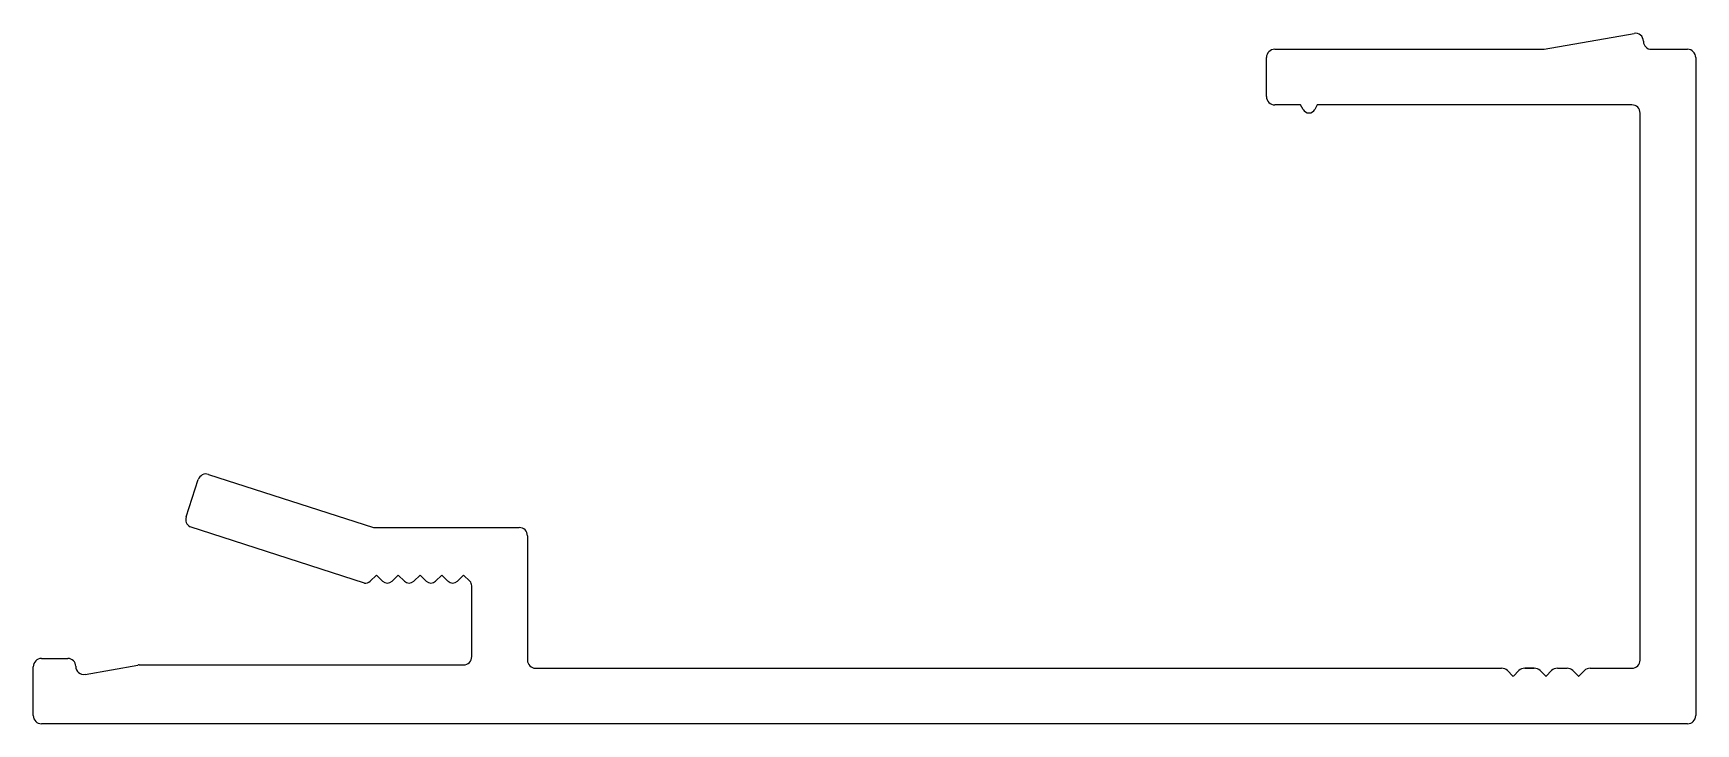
# Model space of a CAD drawing. Extents: x -25.4 to 25.4, y 3.2 to 24.3.
import ezdxf

# ---------------------------------------------------------------- set-up
doc = ezdxf.new("R2010")
doc.units = 0
doc.layers.get('0').update_dxf_attribs({"linetype": 'CONTINUOUS'})

msp = doc.modelspace()

# ---------------------------------------------------------------- linework, layer by layer
at = {"color": 0}
for p, q in [((20.767, 23.799), (23.515, 24.283)), ((23.798, 24.046), (23.798, 24.036)), ((12.278, 22.349), (12.278, 23.541)), ((12.532, 23.795), (20.723, 23.795)), ((24.039, 23.795), (25.144, 23.795)), ((25.398, 23.541), (25.398, 3.42)), ((13.324, 22.095), (12.532, 22.095)), ((13.401, 21.954), (13.324, 22.095)), ((13.834, 22.095), (13.758, 21.954)), ((23.448, 22.095), (13.834, 22.095)), ((23.698, 5.116), (23.698, 21.845)), ((-20.045, 10.795), (-15.01, 9.167)), ((-20.73, 9.493), (-20.36, 10.634)), ((-15.284, 7.469), (-20.608, 9.19)), ((-15.01, 9.167), (-10.552, 9.167)), ((-10.302, 8.917), (-10.302, 5.116)), ((-14.915, 7.716), (-15.105, 7.526)), ((-14.726, 7.527), (-14.915, 7.716)), ((-14.249, 7.716), (-14.438, 7.527)), ((-14.06, 7.527), (-14.249, 7.716)), ((-13.583, 7.716), (-13.773, 7.527)), ((-13.394, 7.527), (-13.583, 7.716)), ((-12.918, 7.716), (-13.107, 7.527)), ((-12.729, 7.527), (-12.918, 7.716)), ((-12.252, 7.716), (-12.441, 7.527)), ((-12.062, 7.526), (-12.252, 7.716)), ((-12.002, 5.22), (-12.002, 7.382)), ((-25.148, 5.166), (-24.343, 5.166)), ((-25.402, 3.42), (-25.402, 4.912)), ((-24.102, 4.925), (-24.102, 4.916)), ((-23.819, 4.678), (-22.206, 4.962)), ((-22.162, 4.966), (-12.256, 4.966)), ((-10.052, 4.866), (18.713, 4.866)), ((18.713, 4.866), (19.465, 4.866)), ((19.465, 4.866), (19.465, 4.866)), ((19.641, 4.793), (19.812, 4.622)), ((19.824, 4.622), (19.995, 4.793)), ((20.172, 4.866), (20.464, 4.866)), ((20.464, 4.866), (20.172, 4.866)), ((20.172, 4.866), (20.464, 4.866)), ((20.464, 4.866), (20.172, 4.866)), ((20.172, 4.866), (20.464, 4.866)), ((20.641, 4.793), (20.812, 4.622)), ((20.824, 4.622), (20.995, 4.793)), ((21.172, 4.866), (21.464, 4.866)), ((21.641, 4.793), (21.812, 4.622)), ((21.824, 4.622), (21.995, 4.793)), ((22.171, 4.866), (23.448, 4.866)), ((25.144, 3.166), (-25.148, 3.166))]:
    msp.add_line(p, q, dxfattribs=at)
for centre, radius, start, end in [((23.557, 24.046), 0.241, 0, 100), ((24.039, 24.036), 0.241, 180, 270), ((12.532, 23.541), 0.254, 90, 180), ((20.723, 24.049), 0.254, 270, 280), ((25.144, 23.541), 0.254, 0, 90), ((12.532, 22.349), 0.254, 180, 270), ((13.579, 22.052), 0.203, 208.5831, 331.4169), ((23.448, 21.845), 0.25, 0, 90), ((-20.122, 10.557), 0.25, 72.0877, 162.023), ((-20.489, 9.415), 0.254, 162.023, 242.0377), ((-10.552, 8.917), 0.25, 0, 90), ((-15.249, 7.67), 0.203, 260.0148, 315), ((-14.582, 7.671), 0.203, 225, 315), ((-13.916, 7.671), 0.203, 225, 315), ((-13.251, 7.671), 0.203, 225, 315), ((-12.585, 7.671), 0.203, 225, 315), ((-12.205, 7.382), 0.203, 360, 45), ((-25.148, 4.912), 0.254, 90, 180), ((-24.343, 4.925), 0.241, 0, 90), ((-12.256, 5.22), 0.254, 270, 360), ((-10.052, 5.116), 0.25, 180, 270), ((23.448, 5.116), 0.25, 270, 0), ((-23.861, 4.916), 0.241, 180, 280), ((-22.162, 4.712), 0.254, 90, 100), ((19.465, 4.616), 0.25, 45, 90), ((19.818, 4.627), 0.008, 225, 315), ((20.172, 4.616), 0.25, 90, 135), ((20.464, 4.616), 0.25, 45, 90), ((20.818, 4.627), 0.008, 225, 315), ((21.172, 4.616), 0.25, 90, 135), ((21.464, 4.616), 0.25, 45, 90), ((21.818, 4.627), 0.008, 225, 315), ((22.171, 4.616), 0.25, 90, 135), ((-25.148, 3.42), 0.254, 180, 270), ((25.144, 3.42), 0.254, 270, 360)]:
    msp.add_arc(centre, radius, start, end, dxfattribs=at)

doc.saveas('drawing.dxf')
